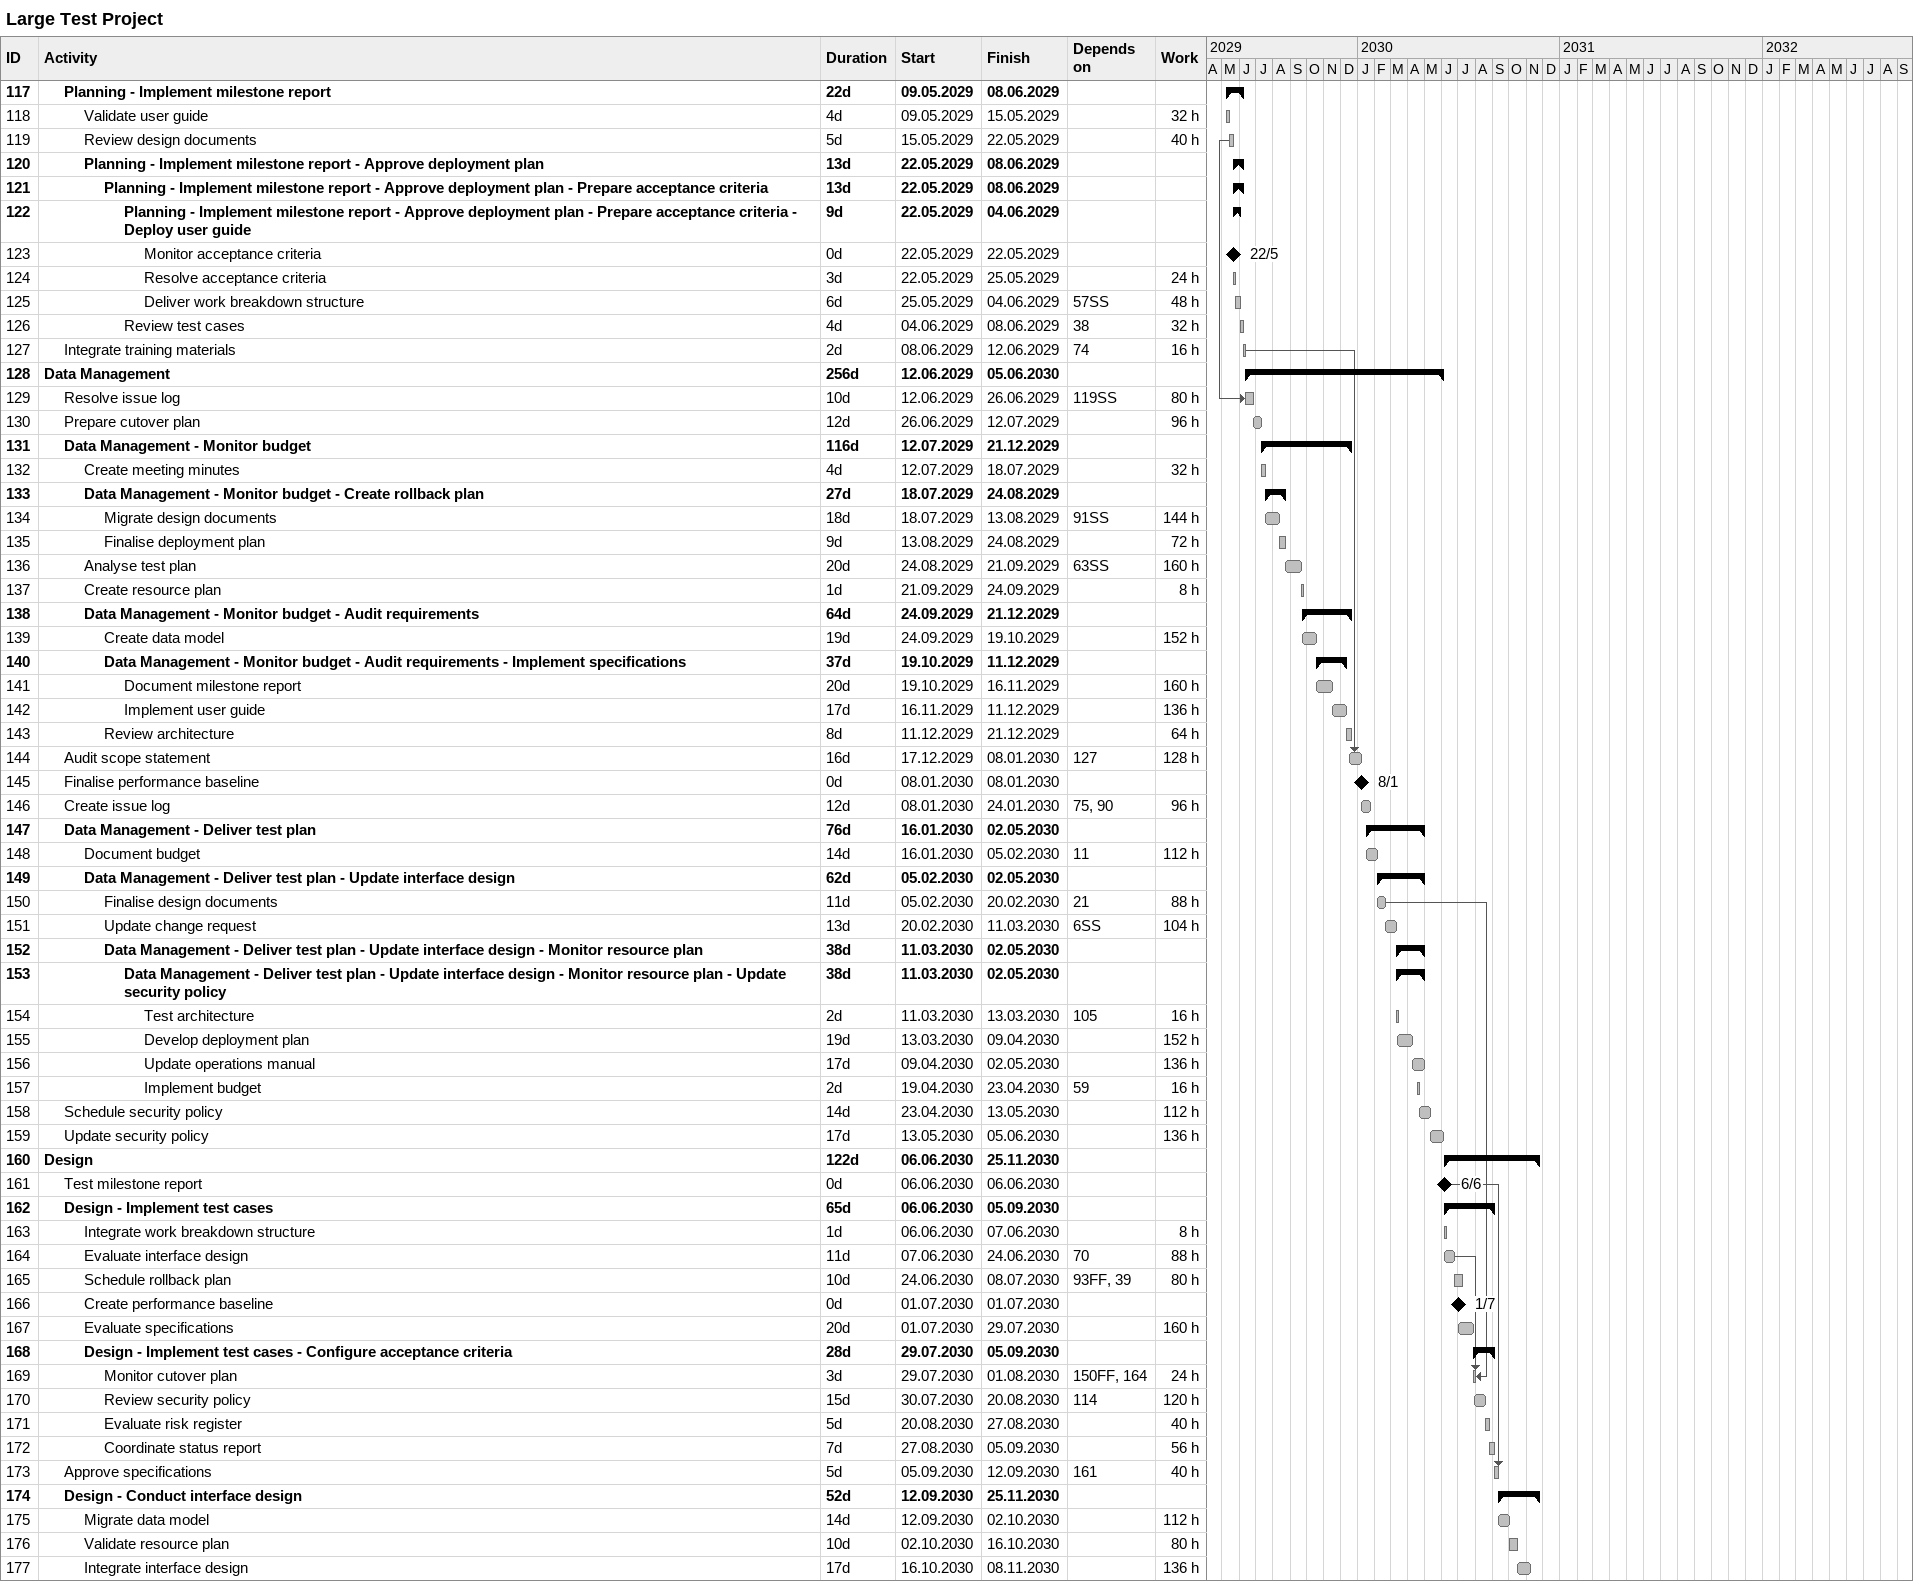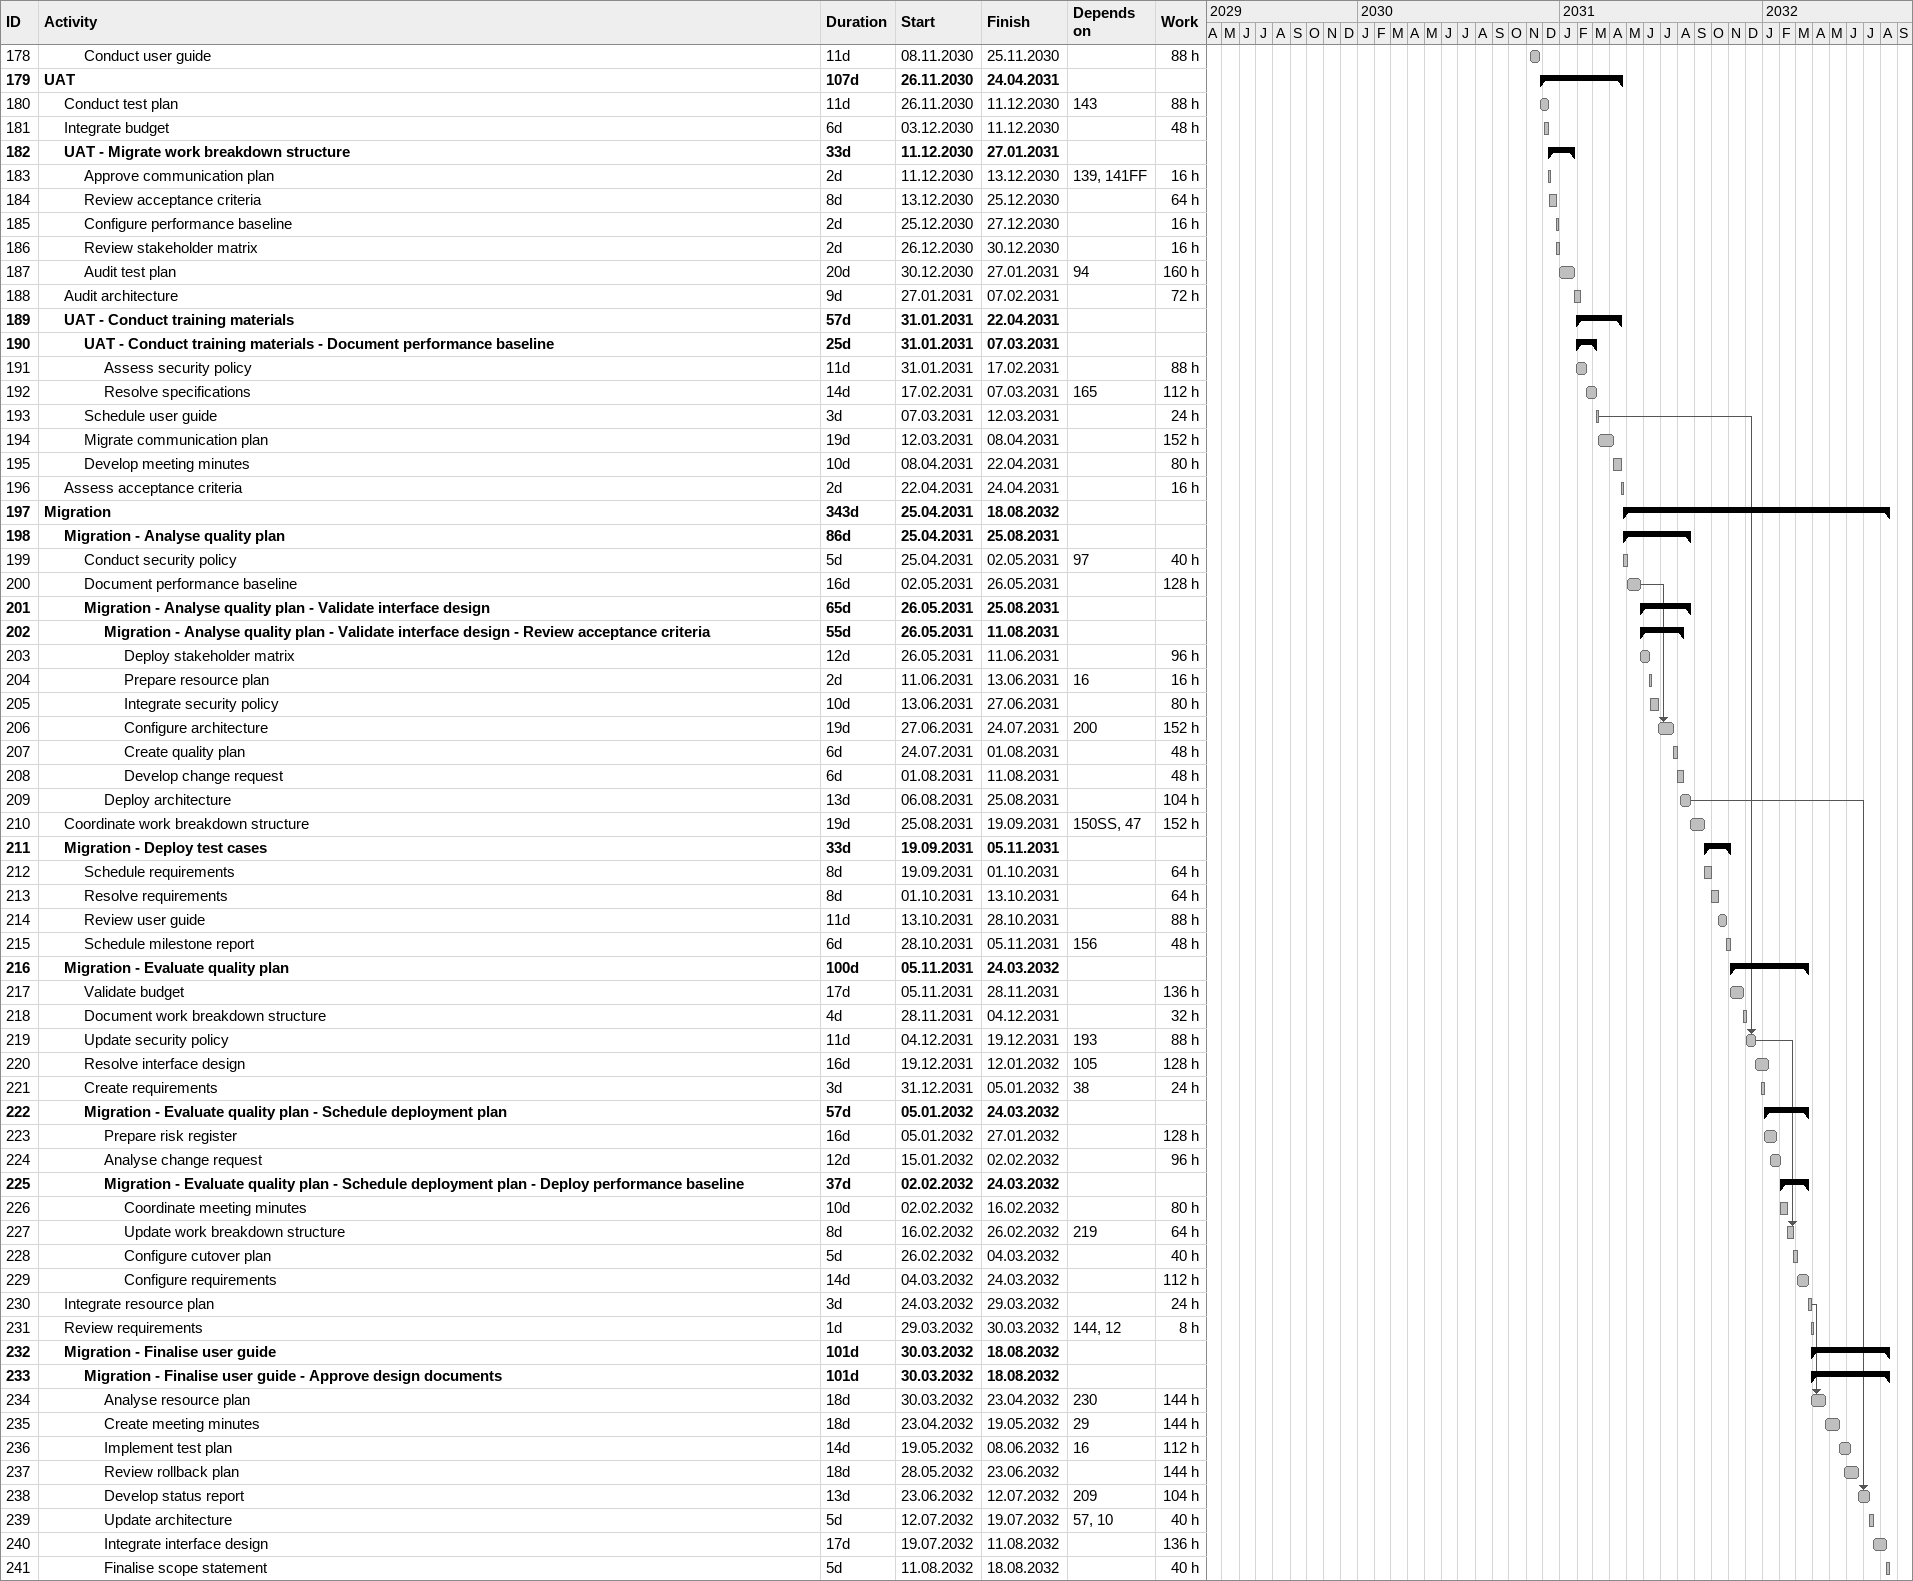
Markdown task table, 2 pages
Large Test Project

| ID | Level | Task | Duration | Start | Finish | Predecessors | Work (h) |
|---|---|---|---|---|---|---|---|
| 117 | 2 | **Planning - Implement milestone report** | 22d | 2029-05-09 | 2029-06-08 |  |  |
| 118 | 3 | Validate user guide | 4d | 2029-05-09 | 2029-05-15 |  | 32 |
| 119 | 3 | Review design documents | 5d | 2029-05-15 | 2029-05-22 |  | 40 |
| 120 | 3 | **Planning - Implement milestone report - Approve deployment plan** | 13d | 2029-05-22 | 2029-06-08 |  |  |
| 121 | 4 | **Planning - Implement milestone report - Approve deployment plan - Prepare acceptance criteria** | 13d | 2029-05-22 | 2029-06-08 |  |  |
| 122 | 5 | **Planning - Implement milestone report - Approve deployment plan - Prepare acceptance criteria - Deploy user guide** | 9d | 2029-05-22 | 2029-06-04 |  |  |
| 123 | 6 | Monitor acceptance criteria | 0d | 2029-05-22 | 2029-05-22 |  |  |
| 124 | 6 | Resolve acceptance criteria | 3d | 2029-05-22 | 2029-05-25 |  | 24 |
| 125 | 6 | Deliver work breakdown structure | 6d | 2029-05-25 | 2029-06-04 | 57SS | 48 |
| 126 | 5 | Review test cases | 4d | 2029-06-04 | 2029-06-08 | 38 | 32 |
| 127 | 2 | Integrate training materials | 2d | 2029-06-08 | 2029-06-12 | 74 | 16 |
| 128 | 1 | **Data Management** | 256d | 2029-06-12 | 2030-06-05 |  |  |
| 129 | 2 | Resolve issue log | 10d | 2029-06-12 | 2029-06-26 | 119SS | 80 |
| 130 | 2 | Prepare cutover plan | 12d | 2029-06-26 | 2029-07-12 |  | 96 |
| 131 | 2 | **Data Management - Monitor budget** | 116d | 2029-07-12 | 2029-12-21 |  |  |
| 132 | 3 | Create meeting minutes | 4d | 2029-07-12 | 2029-07-18 |  | 32 |
| 133 | 3 | **Data Management - Monitor budget - Create rollback plan** | 27d | 2029-07-18 | 2029-08-24 |  |  |
| 134 | 4 | Migrate design documents | 18d | 2029-07-18 | 2029-08-13 | 91SS | 144 |
| 135 | 4 | Finalise deployment plan | 9d | 2029-08-13 | 2029-08-24 |  | 72 |
| 136 | 3 | Analyse test plan | 20d | 2029-08-24 | 2029-09-21 | 63SS | 160 |
| 137 | 3 | Create resource plan | 1d | 2029-09-21 | 2029-09-24 |  | 8 |
| 138 | 3 | **Data Management - Monitor budget - Audit requirements** | 64d | 2029-09-24 | 2029-12-21 |  |  |
| 139 | 4 | Create data model | 19d | 2029-09-24 | 2029-10-19 |  | 152 |
| 140 | 4 | **Data Management - Monitor budget - Audit requirements - Implement specifications** | 37d | 2029-10-19 | 2029-12-11 |  |  |
| 141 | 5 | Document milestone report | 20d | 2029-10-19 | 2029-11-16 |  | 160 |
| 142 | 5 | Implement user guide | 17d | 2029-11-16 | 2029-12-11 |  | 136 |
| 143 | 4 | Review architecture | 8d | 2029-12-11 | 2029-12-21 |  | 64 |
| 144 | 2 | Audit scope statement | 16d | 2029-12-17 | 2030-01-08 | 127 | 128 |
| 145 | 2 | Finalise performance baseline | 0d | 2030-01-08 | 2030-01-08 |  |  |
| 146 | 2 | Create issue log | 12d | 2030-01-08 | 2030-01-24 | 75, 90 | 96 |
| 147 | 2 | **Data Management - Deliver test plan** | 76d | 2030-01-16 | 2030-05-02 |  |  |
| 148 | 3 | Document budget | 14d | 2030-01-16 | 2030-02-05 | 11 | 112 |
| 149 | 3 | **Data Management - Deliver test plan - Update interface design** | 62d | 2030-02-05 | 2030-05-02 |  |  |
| 150 | 4 | Finalise design documents | 11d | 2030-02-05 | 2030-02-20 | 21 | 88 |
| 151 | 4 | Update change request | 13d | 2030-02-20 | 2030-03-11 | 6SS | 104 |
| 152 | 4 | **Data Management - Deliver test plan - Update interface design - Monitor resource plan** | 38d | 2030-03-11 | 2030-05-02 |  |  |
| 153 | 5 | **Data Management - Deliver test plan - Update interface design - Monitor resource plan - Update security policy** | 38d | 2030-03-11 | 2030-05-02 |  |  |
| 154 | 6 | Test architecture | 2d | 2030-03-11 | 2030-03-13 | 105 | 16 |
| 155 | 6 | Develop deployment plan | 19d | 2030-03-13 | 2030-04-09 |  | 152 |
| 156 | 6 | Update operations manual | 17d | 2030-04-09 | 2030-05-02 |  | 136 |
| 157 | 6 | Implement budget | 2d | 2030-04-19 | 2030-04-23 | 59 | 16 |
| 158 | 2 | Schedule security policy | 14d | 2030-04-23 | 2030-05-13 |  | 112 |
| 159 | 2 | Update security policy | 17d | 2030-05-13 | 2030-06-05 |  | 136 |
| 160 | 1 | **Design** | 122d | 2030-06-06 | 2030-11-25 |  |  |
| 161 | 2 | Test milestone report | 0d | 2030-06-06 | 2030-06-06 |  |  |
| 162 | 2 | **Design - Implement test cases** | 65d | 2030-06-06 | 2030-09-05 |  |  |
| 163 | 3 | Integrate work breakdown structure | 1d | 2030-06-06 | 2030-06-07 |  | 8 |
| 164 | 3 | Evaluate interface design | 11d | 2030-06-07 | 2030-06-24 | 70 | 88 |
| 165 | 3 | Schedule rollback plan | 10d | 2030-06-24 | 2030-07-08 | 93FF, 39 | 80 |
| 166 | 3 | Create performance baseline | 0d | 2030-07-01 | 2030-07-01 |  |  |
| 167 | 3 | Evaluate specifications | 20d | 2030-07-01 | 2030-07-29 |  | 160 |
| 168 | 3 | **Design - Implement test cases - Configure acceptance criteria** | 28d | 2030-07-29 | 2030-09-05 |  |  |
| 169 | 4 | Monitor cutover plan | 3d | 2030-07-29 | 2030-08-01 | 150FF, 164 | 24 |
| 170 | 4 | Review security policy | 15d | 2030-07-30 | 2030-08-20 | 114 | 120 |
| 171 | 4 | Evaluate risk register | 5d | 2030-08-20 | 2030-08-27 |  | 40 |
| 172 | 4 | Coordinate status report | 7d | 2030-08-27 | 2030-09-05 |  | 56 |
| 173 | 2 | Approve specifications | 5d | 2030-09-05 | 2030-09-12 | 161 | 40 |
| 174 | 2 | **Design - Conduct interface design** | 52d | 2030-09-12 | 2030-11-25 |  |  |
| 175 | 3 | Migrate data model | 14d | 2030-09-12 | 2030-10-02 |  | 112 |
| 176 | 3 | Validate resource plan | 10d | 2030-10-02 | 2030-10-16 |  | 80 |
| 177 | 3 | Integrate interface design | 17d | 2030-10-16 | 2030-11-08 |  | 136 |
| 178 | 3 | Conduct user guide | 11d | 2030-11-08 | 2030-11-25 |  | 88 |
| 179 | 1 | **UAT** | 107d | 2030-11-26 | 2031-04-24 |  |  |
| 180 | 2 | Conduct test plan | 11d | 2030-11-26 | 2030-12-11 | 143 | 88 |
| 181 | 2 | Integrate budget | 6d | 2030-12-03 | 2030-12-11 |  | 48 |
| 182 | 2 | **UAT - Migrate work breakdown structure** | 33d | 2030-12-11 | 2031-01-27 |  |  |
| 183 | 3 | Approve communication plan | 2d | 2030-12-11 | 2030-12-13 | 139, 141FF | 16 |
| 184 | 3 | Review acceptance criteria | 8d | 2030-12-13 | 2030-12-25 |  | 64 |
| 185 | 3 | Configure performance baseline | 2d | 2030-12-25 | 2030-12-27 |  | 16 |
| 186 | 3 | Review stakeholder matrix | 2d | 2030-12-26 | 2030-12-30 |  | 16 |
| 187 | 3 | Audit test plan | 20d | 2030-12-30 | 2031-01-27 | 94 | 160 |
| 188 | 2 | Audit architecture | 9d | 2031-01-27 | 2031-02-07 |  | 72 |
| 189 | 2 | **UAT - Conduct training materials** | 57d | 2031-01-31 | 2031-04-22 |  |  |
| 190 | 3 | **UAT - Conduct training materials - Document performance baseline** | 25d | 2031-01-31 | 2031-03-07 |  |  |
| 191 | 4 | Assess security policy | 11d | 2031-01-31 | 2031-02-17 |  | 88 |
| 192 | 4 | Resolve specifications | 14d | 2031-02-17 | 2031-03-07 | 165 | 112 |
| 193 | 3 | Schedule user guide | 3d | 2031-03-07 | 2031-03-12 |  | 24 |
| 194 | 3 | Migrate communication plan | 19d | 2031-03-12 | 2031-04-08 |  | 152 |
| 195 | 3 | Develop meeting minutes | 10d | 2031-04-08 | 2031-04-22 |  | 80 |
| 196 | 2 | Assess acceptance criteria | 2d | 2031-04-22 | 2031-04-24 |  | 16 |
| 197 | 1 | **Migration** | 343d | 2031-04-25 | 2032-08-18 |  |  |
| 198 | 2 | **Migration - Analyse quality plan** | 86d | 2031-04-25 | 2031-08-25 |  |  |
| 199 | 3 | Conduct security policy | 5d | 2031-04-25 | 2031-05-02 | 97 | 40 |
| 200 | 3 | Document performance baseline | 16d | 2031-05-02 | 2031-05-26 |  | 128 |
| 201 | 3 | **Migration - Analyse quality plan - Validate interface design** | 65d | 2031-05-26 | 2031-08-25 |  |  |
| 202 | 4 | **Migration - Analyse quality plan - Validate interface design - Review acceptance criteria** | 55d | 2031-05-26 | 2031-08-11 |  |  |
| 203 | 5 | Deploy stakeholder matrix | 12d | 2031-05-26 | 2031-06-11 |  | 96 |
| 204 | 5 | Prepare resource plan | 2d | 2031-06-11 | 2031-06-13 | 16 | 16 |
| 205 | 5 | Integrate security policy | 10d | 2031-06-13 | 2031-06-27 |  | 80 |
| 206 | 5 | Configure architecture | 19d | 2031-06-27 | 2031-07-24 | 200 | 152 |
| 207 | 5 | Create quality plan | 6d | 2031-07-24 | 2031-08-01 |  | 48 |
| 208 | 5 | Develop change request | 6d | 2031-08-01 | 2031-08-11 |  | 48 |
| 209 | 4 | Deploy architecture | 13d | 2031-08-06 | 2031-08-25 |  | 104 |
| 210 | 2 | Coordinate work breakdown structure | 19d | 2031-08-25 | 2031-09-19 | 150SS, 47 | 152 |
| 211 | 2 | **Migration - Deploy test cases** | 33d | 2031-09-19 | 2031-11-05 |  |  |
| 212 | 3 | Schedule requirements | 8d | 2031-09-19 | 2031-10-01 |  | 64 |
| 213 | 3 | Resolve requirements | 8d | 2031-10-01 | 2031-10-13 |  | 64 |
| 214 | 3 | Review user guide | 11d | 2031-10-13 | 2031-10-28 |  | 88 |
| 215 | 3 | Schedule milestone report | 6d | 2031-10-28 | 2031-11-05 | 156 | 48 |
| 216 | 2 | **Migration - Evaluate quality plan** | 100d | 2031-11-05 | 2032-03-24 |  |  |
| 217 | 3 | Validate budget | 17d | 2031-11-05 | 2031-11-28 |  | 136 |
| 218 | 3 | Document work breakdown structure | 4d | 2031-11-28 | 2031-12-04 |  | 32 |
| 219 | 3 | Update security policy | 11d | 2031-12-04 | 2031-12-19 | 193 | 88 |
| 220 | 3 | Resolve interface design | 16d | 2031-12-19 | 2032-01-12 | 105 | 128 |
| 221 | 3 | Create requirements | 3d | 2031-12-31 | 2032-01-05 | 38 | 24 |
| 222 | 3 | **Migration - Evaluate quality plan - Schedule deployment plan** | 57d | 2032-01-05 | 2032-03-24 |  |  |
| 223 | 4 | Prepare risk register | 16d | 2032-01-05 | 2032-01-27 |  | 128 |
| 224 | 4 | Analyse change request | 12d | 2032-01-15 | 2032-02-02 |  | 96 |
| 225 | 4 | **Migration - Evaluate quality plan - Schedule deployment plan - Deploy performance baseline** | 37d | 2032-02-02 | 2032-03-24 |  |  |
| 226 | 5 | Coordinate meeting minutes | 10d | 2032-02-02 | 2032-02-16 |  | 80 |
| 227 | 5 | Update work breakdown structure | 8d | 2032-02-16 | 2032-02-26 | 219 | 64 |
| 228 | 5 | Configure cutover plan | 5d | 2032-02-26 | 2032-03-04 |  | 40 |
| 229 | 5 | Configure requirements | 14d | 2032-03-04 | 2032-03-24 |  | 112 |
| 230 | 2 | Integrate resource plan | 3d | 2032-03-24 | 2032-03-29 |  | 24 |
| 231 | 2 | Review requirements | 1d | 2032-03-29 | 2032-03-30 | 144, 12 | 8 |
| 232 | 2 | **Migration - Finalise user guide** | 101d | 2032-03-30 | 2032-08-18 |  |  |
| 233 | 3 | **Migration - Finalise user guide - Approve design documents** | 101d | 2032-03-30 | 2032-08-18 |  |  |
| 234 | 4 | Analyse resource plan | 18d | 2032-03-30 | 2032-04-23 | 230 | 144 |
| 235 | 4 | Create meeting minutes | 18d | 2032-04-23 | 2032-05-19 | 29 | 144 |
| 236 | 4 | Implement test plan | 14d | 2032-05-19 | 2032-06-08 | 16 | 112 |
| 237 | 4 | Review rollback plan | 18d | 2032-05-28 | 2032-06-23 |  | 144 |
| 238 | 4 | Develop status report | 13d | 2032-06-23 | 2032-07-12 | 209 | 104 |
| 239 | 4 | Update architecture | 5d | 2032-07-12 | 2032-07-19 | 57, 10 | 40 |
| 240 | 4 | Integrate interface design | 17d | 2032-07-19 | 2032-08-11 |  | 136 |
| 241 | 4 | Finalise scope statement | 5d | 2032-08-11 | 2032-08-18 |  | 40 |
